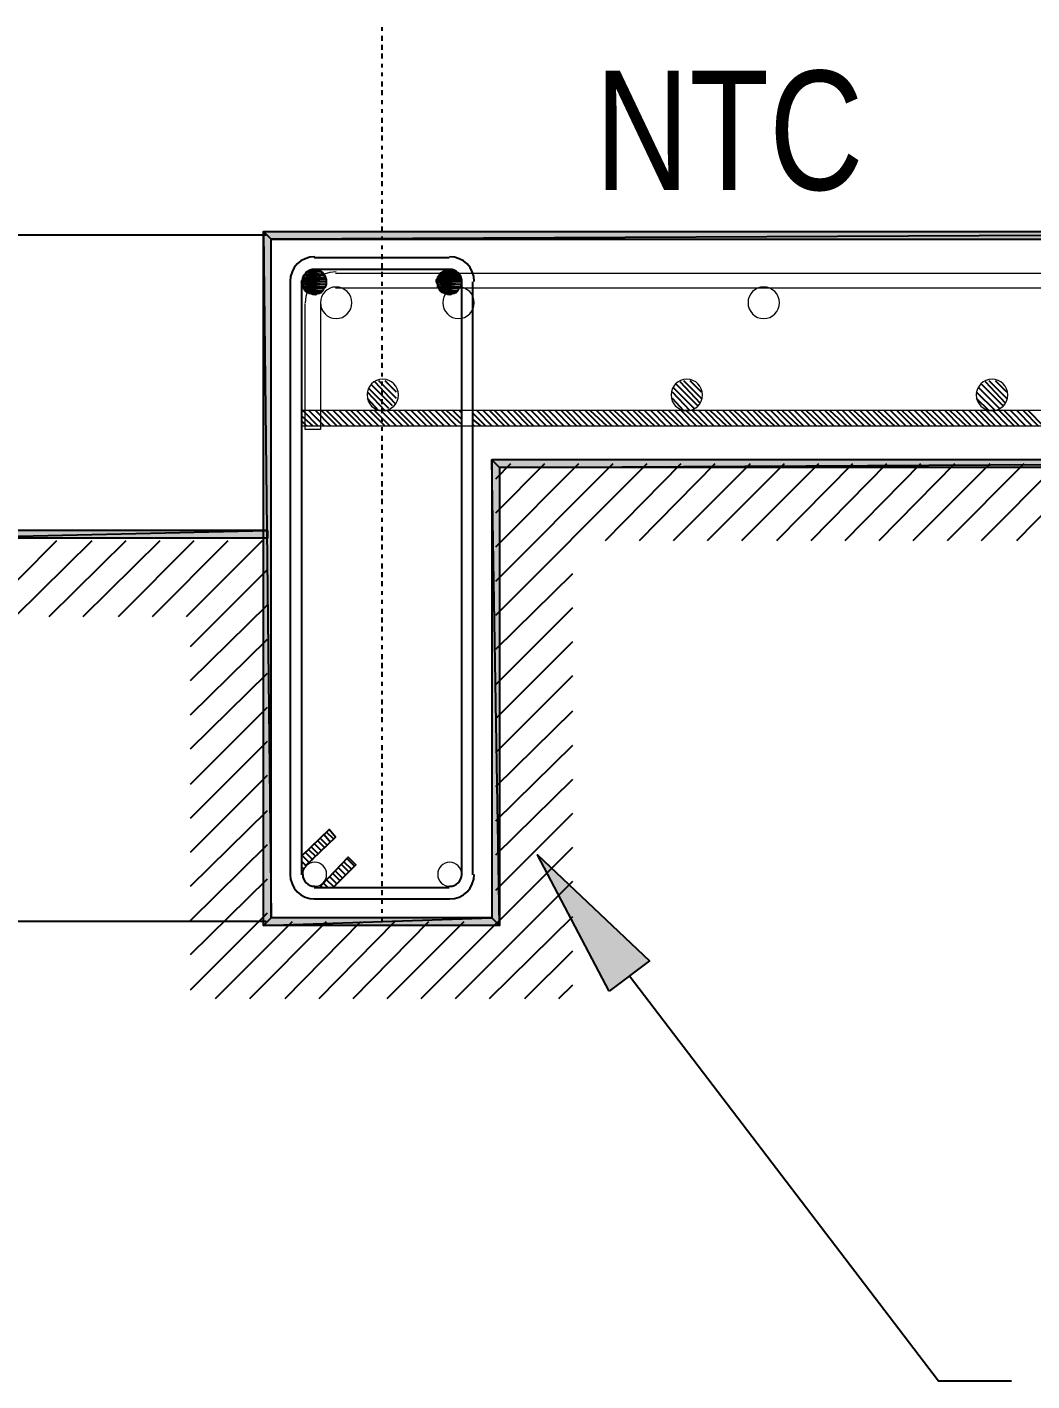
# Model space of a CAD drawing. Header units: metres. Extents: x 2.9 to 42.8, y 1.7 to 28.7.
# Drawn here: x 17.188 to 18.593, y 25.282 to 27.174 of the extents above; entities that cross this region are included whole.
import ezdxf

# ---------------------------------------------------------------- set-up
doc = ezdxf.new("R2010")
doc.units = ezdxf.units.M
for name, color, linetype in [('AZUL', 5, 'Continuous'), ('GRIS', 8, 'Continuous'), ('MAGENTA', 6, 'Continuous'), ('NEGRO', 7, 'Continuous'), ('RELLENO_NEGRO', 7, 'Continuous'), ('ROJO', 1, 'Continuous'), ('TEXTO', 7, 'Continuous')]:
    doc.layers.add(name, color=color, linetype=linetype)
for name, color, linetype, true_color in [('RELLENO_RGB_221_221_110', 7, 'Continuous', 0xdddd6e), ('RELLENO_RGB_255_191_000', 40, 'Continuous', 0xffbf00), ('RGB_221_221_110', 7, 'Continuous', 0xdddd6e), ('RGB_255_191_000', 40, 'Continuous', 0xffbf00)]:
    doc.layers.add(name, color=color, linetype=linetype, true_color=true_color)

msp = doc.modelspace()

# ---------------------------------------------------------------- hatches: boundary and pattern name
at = {"layer": 'RELLENO_NEGRO'}
h = msp.add_hatch(color=256, dxfattribs=at)
h.dxf.hatch_style = 1
h.paths.add_polyline_path([(18.0023, 25.8269), (17.9017, 26.0174), (18.0587, 25.8692), (18.0023, 25.8269)])
at = {"layer": 'RELLENO_RGB_221_221_110'}
h = msp.add_hatch(color=256, dxfattribs=at)
h.dxf.hatch_style = 1
h.paths.add_polyline_path([(19.8067, 26.8781), (19.8067, 26.8887), (17.5295, 26.8781), (19.8067, 26.8781)])
h.paths.add_polyline_path([(19.8067, 26.8887), (17.5295, 26.8781), (17.5189, 26.8887), (19.8067, 26.8887)])
h.paths.add_polyline_path([(17.5295, 26.8781), (17.5189, 26.8887), (17.5295, 25.9292), (17.5295, 26.8781)])
h.paths.add_polyline_path([(17.5189, 26.8887), (17.5295, 25.9292), (17.5189, 25.9186), (17.5189, 26.8887)])
h.paths.add_polyline_path([(17.5295, 25.9292), (17.5189, 25.9186), (17.8382, 25.9292), (17.5295, 25.9292)])
h.paths.add_polyline_path([(17.5189, 25.9186), (17.8382, 25.9292), (17.8488, 25.9186), (17.5189, 25.9186)])
h.paths.add_polyline_path([(17.8382, 25.9292), (17.8488, 25.9186), (17.8382, 26.5695), (17.8382, 25.9292)])
h.paths.add_polyline_path([(17.8488, 25.9186), (17.8382, 26.5695), (17.8488, 26.5589), (17.8488, 25.9186)])
h.paths.add_polyline_path([(17.8382, 26.5695), (17.8488, 26.5589), (19.8208, 26.5695), (17.8382, 26.5695)])
h.paths.add_polyline_path([(17.8488, 26.5589), (19.8208, 26.5695), (19.8208, 26.5589), (17.8488, 26.5589)])
h = msp.add_hatch(color=256, dxfattribs=at)
h.dxf.hatch_style = 1
h.paths.add_polyline_path([(17.0533, 26.4707), (17.0533, 26.4601), (17.5242, 26.4707), (17.0533, 26.4707)])
h.paths.add_polyline_path([(17.0533, 26.4601), (17.5242, 26.4707), (17.5242, 26.4601), (17.0533, 26.4601)])
at = {"layer": 'RELLENO_RGB_255_191_000'}
h = msp.add_hatch(color=256, dxfattribs=at)
h.dxf.hatch_style = 1
h.paths.add_polyline_path([(17.6071, 26.8217), (17.5736, 26.8217), (17.6071, 26.8182), (17.6071, 26.8217)])
h.paths.add_polyline_path([(17.5736, 26.8217), (17.6071, 26.8182), (17.5719, 26.8182), (17.5736, 26.8217)])
h = msp.add_hatch(color=256, dxfattribs=at)
h.dxf.hatch_style = 1
h.paths.add_polyline_path([(17.6036, 26.827), (17.5754, 26.827), (17.6054, 26.8235), (17.6036, 26.827)])
h.paths.add_polyline_path([(17.5754, 26.827), (17.6054, 26.8235), (17.5736, 26.8235), (17.5754, 26.827)])
h = msp.add_hatch(color=256, dxfattribs=at)
h.dxf.hatch_style = 1
h.paths.add_polyline_path([(17.6054, 26.8235), (17.5736, 26.8235), (17.6071, 26.8217), (17.6054, 26.8235)])
h.paths.add_polyline_path([(17.5736, 26.8235), (17.6071, 26.8217), (17.5736, 26.8217), (17.5736, 26.8235)])
h = msp.add_hatch(color=256, dxfattribs=at)
h.dxf.hatch_style = 1
h.paths.add_polyline_path([(17.6018, 26.8287), (17.5772, 26.8287), (17.6036, 26.827), (17.6018, 26.8287)])
h.paths.add_polyline_path([(17.5772, 26.8287), (17.6036, 26.827), (17.5754, 26.827), (17.5772, 26.8287)])
h = msp.add_hatch(color=256, dxfattribs=at)
h.dxf.hatch_style = 1
h.paths.add_polyline_path([(17.6001, 26.8323), (17.5789, 26.8323), (17.6018, 26.8287), (17.6001, 26.8323)])
h.paths.add_polyline_path([(17.5789, 26.8323), (17.6018, 26.8287), (17.5772, 26.8287), (17.5789, 26.8323)])
h = msp.add_hatch(color=256, dxfattribs=at)
h.dxf.hatch_style = 1
h.paths.add_polyline_path([(17.5966, 26.834), (17.5824, 26.834), (17.6001, 26.8323), (17.5966, 26.834)])
h.paths.add_polyline_path([(17.5824, 26.834), (17.6001, 26.8323), (17.5789, 26.8323), (17.5824, 26.834)])
h = msp.add_hatch(color=256, dxfattribs=at)
h.dxf.hatch_style = 1
h.paths.add_polyline_path([(17.5948, 26.834), (17.5842, 26.834), (17.5966, 26.834), (17.5948, 26.834)])
h.paths.add_polyline_path([(17.5842, 26.834), (17.5966, 26.834), (17.5824, 26.834), (17.5842, 26.834)])
h = msp.add_hatch(color=256, dxfattribs=at)
h.dxf.hatch_style = 1
h.paths.add_polyline_path([(17.5913, 26.8358), (17.5877, 26.8358), (17.5948, 26.834), (17.5913, 26.8358)])
h.paths.add_polyline_path([(17.5877, 26.8358), (17.5948, 26.834), (17.5842, 26.834), (17.5877, 26.8358)])
h = msp.add_hatch(color=256, dxfattribs=at)
h.dxf.hatch_style = 1
h.paths.add_polyline_path([(17.7941, 26.8235), (17.7624, 26.8235), (17.7959, 26.8217), (17.7941, 26.8235)])
h.paths.add_polyline_path([(17.7624, 26.8235), (17.7959, 26.8217), (17.7624, 26.8217), (17.7624, 26.8235)])
h.paths.add_polyline_path([(17.7959, 26.8217), (17.7624, 26.8217), (17.7606, 26.8217), (17.7959, 26.8217)])
h = msp.add_hatch(color=256, dxfattribs=at)
h.dxf.hatch_style = 1
h.paths.add_polyline_path([(17.7959, 26.8217), (17.7606, 26.8217), (17.7959, 26.8182), (17.7959, 26.8217)])
h.paths.add_polyline_path([(17.7606, 26.8217), (17.7959, 26.8182), (17.7606, 26.8182), (17.7606, 26.8217)])
h = msp.add_hatch(color=256, dxfattribs=at)
h.dxf.hatch_style = 1
h.paths.add_polyline_path([(17.7923, 26.827), (17.7641, 26.827), (17.7941, 26.8252), (17.7923, 26.827)])
h.paths.add_polyline_path([(17.7641, 26.827), (17.7941, 26.8252), (17.7624, 26.8252), (17.7641, 26.827)])
h = msp.add_hatch(color=256, dxfattribs=at)
h.dxf.hatch_style = 1
h.paths.add_polyline_path([(17.7941, 26.8252), (17.7624, 26.8252), (17.7941, 26.8235), (17.7941, 26.8252)])
h.paths.add_polyline_path([(17.7624, 26.8252), (17.7941, 26.8235), (17.7624, 26.8235), (17.7624, 26.8252)])
h = msp.add_hatch(color=256, dxfattribs=at)
h.dxf.hatch_style = 1
h.paths.add_polyline_path([(17.7906, 26.8287), (17.7659, 26.8287), (17.7923, 26.827), (17.7906, 26.8287)])
h.paths.add_polyline_path([(17.7659, 26.8287), (17.7923, 26.827), (17.7641, 26.827), (17.7659, 26.8287)])
h = msp.add_hatch(color=256, dxfattribs=at)
h.dxf.hatch_style = 1
h.paths.add_polyline_path([(17.7888, 26.8305), (17.7677, 26.8305), (17.7906, 26.8305), (17.7888, 26.8305)])
h.paths.add_polyline_path([(17.7677, 26.8305), (17.7906, 26.8305), (17.7659, 26.8305), (17.7677, 26.8305)])
h = msp.add_hatch(color=256, dxfattribs=at)
h.dxf.hatch_style = 1
h.paths.add_polyline_path([(17.7906, 26.8305), (17.7659, 26.8305), (17.7906, 26.8287), (17.7906, 26.8305)])
h.paths.add_polyline_path([(17.7659, 26.8305), (17.7906, 26.8287), (17.7659, 26.8287), (17.7659, 26.8305)])
h = msp.add_hatch(color=256, dxfattribs=at)
h.dxf.hatch_style = 1
h.paths.add_polyline_path([(17.7871, 26.8323), (17.7694, 26.8323), (17.7888, 26.8305), (17.7871, 26.8323)])
h.paths.add_polyline_path([(17.7694, 26.8323), (17.7888, 26.8305), (17.7677, 26.8305), (17.7694, 26.8323)])
h = msp.add_hatch(color=256, dxfattribs=at)
h.dxf.hatch_style = 1
h.paths.add_polyline_path([(17.7853, 26.834), (17.7712, 26.834), (17.7871, 26.8323), (17.7853, 26.834)])
h.paths.add_polyline_path([(17.7712, 26.834), (17.7871, 26.8323), (17.7694, 26.8323), (17.7712, 26.834)])
h = msp.add_hatch(color=256, dxfattribs=at)
h.dxf.hatch_style = 1
h.paths.add_polyline_path([(17.7835, 26.834), (17.7729, 26.834), (17.7853, 26.834), (17.7835, 26.834)])
h.paths.add_polyline_path([(17.7729, 26.834), (17.7853, 26.834), (17.7712, 26.834), (17.7729, 26.834)])
h = msp.add_hatch(color=256, dxfattribs=at)
h.dxf.hatch_style = 1
h.paths.add_polyline_path([(17.7818, 26.834), (17.7747, 26.834), (17.7835, 26.834), (17.7818, 26.834)])
h.paths.add_polyline_path([(17.7747, 26.834), (17.7835, 26.834), (17.7729, 26.834), (17.7747, 26.834)])
h = msp.add_hatch(color=256, dxfattribs=at)
h.dxf.hatch_style = 1
h.paths.add_polyline_path([(17.7782, 26.8358), (17.7818, 26.834), (17.7747, 26.834), (17.7782, 26.8358)])
h = msp.add_hatch(color=256, dxfattribs=at)
h.dxf.hatch_style = 1
h.paths.add_polyline_path([(17.6071, 26.8182), (17.5719, 26.8182), (17.6071, 26.8146), (17.6071, 26.8182)])
h.paths.add_polyline_path([(17.5719, 26.8182), (17.6071, 26.8146), (17.5736, 26.8146), (17.5719, 26.8182)])
h = msp.add_hatch(color=256, dxfattribs=at)
h.dxf.hatch_style = 1
h.paths.add_polyline_path([(17.6071, 26.8146), (17.5736, 26.8146), (17.6054, 26.8111), (17.6071, 26.8146)])
h.paths.add_polyline_path([(17.5736, 26.8146), (17.6054, 26.8111), (17.5736, 26.8111), (17.5736, 26.8146)])
h = msp.add_hatch(color=256, dxfattribs=at)
h.dxf.hatch_style = 1
h.paths.add_polyline_path([(17.6054, 26.8111), (17.5736, 26.8111), (17.6036, 26.8093), (17.6054, 26.8111)])
h.paths.add_polyline_path([(17.5736, 26.8111), (17.6036, 26.8093), (17.5754, 26.8093), (17.5736, 26.8111)])
h = msp.add_hatch(color=256, dxfattribs=at)
h.dxf.hatch_style = 1
h.paths.add_polyline_path([(17.6036, 26.8093), (17.5754, 26.8093), (17.6018, 26.8058), (17.6036, 26.8093)])
h.paths.add_polyline_path([(17.5754, 26.8093), (17.6018, 26.8058), (17.5772, 26.8058), (17.5754, 26.8093)])
h = msp.add_hatch(color=256, dxfattribs=at)
h.dxf.hatch_style = 1
h.paths.add_polyline_path([(17.6018, 26.8058), (17.5772, 26.8058), (17.6001, 26.8041), (17.6018, 26.8058)])
h.paths.add_polyline_path([(17.5772, 26.8058), (17.6001, 26.8041), (17.5789, 26.8041), (17.5772, 26.8058)])
h = msp.add_hatch(color=256, dxfattribs=at)
h.dxf.hatch_style = 1
h.paths.add_polyline_path([(17.6001, 26.8041), (17.5789, 26.8041), (17.5966, 26.8023), (17.6001, 26.8041)])
h.paths.add_polyline_path([(17.5789, 26.8041), (17.5966, 26.8023), (17.5824, 26.8023), (17.5789, 26.8041)])
h = msp.add_hatch(color=256, dxfattribs=at)
h.dxf.hatch_style = 1
h.paths.add_polyline_path([(17.5966, 26.8023), (17.5824, 26.8023), (17.5948, 26.8023), (17.5966, 26.8023)])
h.paths.add_polyline_path([(17.5824, 26.8023), (17.5948, 26.8023), (17.5842, 26.8023), (17.5824, 26.8023)])
h = msp.add_hatch(color=256, dxfattribs=at)
h.dxf.hatch_style = 1
h.paths.add_polyline_path([(17.5948, 26.8023), (17.5842, 26.8023), (17.5913, 26.8005), (17.5948, 26.8023)])
h.paths.add_polyline_path([(17.5842, 26.8023), (17.5913, 26.8005), (17.5877, 26.8005), (17.5842, 26.8023)])
h = msp.add_hatch(color=256, dxfattribs=at)
h.dxf.hatch_style = 1
h.paths.add_polyline_path([(17.7959, 26.8182), (17.7606, 26.8182), (17.7959, 26.8146), (17.7959, 26.8182)])
h.paths.add_polyline_path([(17.7606, 26.8182), (17.7959, 26.8146), (17.7624, 26.8146), (17.7606, 26.8182)])
h = msp.add_hatch(color=256, dxfattribs=at)
h.dxf.hatch_style = 1
h.paths.add_polyline_path([(17.7959, 26.8146), (17.7624, 26.8146), (17.7941, 26.8111), (17.7959, 26.8146)])
h.paths.add_polyline_path([(17.7624, 26.8146), (17.7941, 26.8111), (17.7624, 26.8111), (17.7624, 26.8146)])
h = msp.add_hatch(color=256, dxfattribs=at)
h.dxf.hatch_style = 1
h.paths.add_polyline_path([(17.7941, 26.8111), (17.7624, 26.8111), (17.7923, 26.8093), (17.7941, 26.8111)])
h.paths.add_polyline_path([(17.7624, 26.8111), (17.7923, 26.8093), (17.7641, 26.8093), (17.7624, 26.8111)])
h = msp.add_hatch(color=256, dxfattribs=at)
h.dxf.hatch_style = 1
h.paths.add_polyline_path([(17.7923, 26.8093), (17.7641, 26.8093), (17.7906, 26.8058), (17.7923, 26.8093)])
h.paths.add_polyline_path([(17.7641, 26.8093), (17.7906, 26.8058), (17.7659, 26.8058), (17.7641, 26.8093)])
h = msp.add_hatch(color=256, dxfattribs=at)
h.dxf.hatch_style = 1
h.paths.add_polyline_path([(17.7906, 26.8058), (17.7659, 26.8058), (17.7888, 26.8041), (17.7906, 26.8058)])
h.paths.add_polyline_path([(17.7659, 26.8058), (17.7888, 26.8041), (17.7677, 26.8041), (17.7659, 26.8058)])
h = msp.add_hatch(color=256, dxfattribs=at)
h.dxf.hatch_style = 1
h.paths.add_polyline_path([(17.7888, 26.8041), (17.7677, 26.8041), (17.7853, 26.8023), (17.7888, 26.8041)])
h.paths.add_polyline_path([(17.7677, 26.8041), (17.7853, 26.8023), (17.7712, 26.8023), (17.7677, 26.8041)])
h = msp.add_hatch(color=256, dxfattribs=at)
h.dxf.hatch_style = 1
h.paths.add_polyline_path([(17.7853, 26.8023), (17.7712, 26.8023), (17.7835, 26.8023), (17.7853, 26.8023)])
h.paths.add_polyline_path([(17.7712, 26.8023), (17.7835, 26.8023), (17.7729, 26.8023), (17.7712, 26.8023)])
h = msp.add_hatch(color=256, dxfattribs=at)
h.dxf.hatch_style = 1
h.paths.add_polyline_path([(17.7835, 26.8023), (17.7729, 26.8023), (17.78, 26.8005), (17.7835, 26.8023)])
h.paths.add_polyline_path([(17.7729, 26.8023), (17.78, 26.8005), (17.7765, 26.8005), (17.7729, 26.8023)])

# ---------------------------------------------------------------- linework, layer by layer
at = {"layer": 'AZUL', "lineweight": -3}
for points in [[(17.5225, 26.8834), (16.7746, 26.8834)], [(17.5225, 25.9239), (16.7746, 25.9239)]]:
    msp.add_lwpolyline(points, dxfattribs=at)
at = {"layer": 'GRIS', "lineweight": -3}
for points in [[(17.6848, 27.1692), (17.6848, 27.1745)], [(17.6848, 27.1551), (17.6848, 27.1621)], [(17.6848, 27.1427), (17.6848, 27.1498)], [(17.6848, 27.1304), (17.6848, 27.1374)], [(17.6848, 27.118), (17.6848, 27.1233)], [(17.6848, 27.1057), (17.6848, 27.111)], [(17.6848, 27.0916), (17.6848, 27.0986)], [(17.6848, 27.0792), (17.6848, 27.0863)], [(17.6848, 27.0669), (17.6848, 27.0722)], [(17.6848, 27.0545), (17.6848, 27.0598)], [(17.6848, 27.0404), (17.6848, 27.0475)], [(17.6848, 27.0281), (17.6848, 27.0351)], [(17.6848, 27.0157), (17.6848, 27.0228)], [(17.6848, 27.0034), (17.6848, 27.0087)], [(17.6848, 26.991), (17.6848, 26.9963)], [(17.6848, 26.9769), (17.6848, 26.984)], [(17.6848, 26.9646), (17.6848, 26.9716)], [(17.6848, 26.9522), (17.6848, 26.9593)], [(17.6848, 26.9399), (17.6848, 26.9452)], [(17.6848, 26.9275), (17.6848, 26.9328)], [(17.6848, 26.9134), (17.6848, 26.9205)], [(17.6848, 26.9011), (17.6848, 26.9081)], [(17.6848, 26.8887), (17.6848, 26.8958)], [(17.6848, 26.8764), (17.6848, 26.8817)], [(17.6848, 26.864), (17.6848, 26.8693)], [(17.6848, 26.8499), (17.6848, 26.857)], [(17.6848, 26.8376), (17.6848, 26.8446)], [(17.6848, 26.8252), (17.6848, 26.8323)], [(17.6848, 26.8129), (17.6848, 26.8182)], [(17.6848, 26.8005), (17.6848, 26.8058)], [(17.6848, 26.7864), (17.6848, 26.7935)], [(17.6848, 26.7741), (17.6848, 26.7811)], [(17.6848, 26.7617), (17.6848, 26.7688)], [(17.6848, 26.7494), (17.6848, 26.7547)], [(17.6848, 26.737), (17.6848, 26.7423)], [(17.6848, 26.7229), (17.6848, 26.73)], [(17.6848, 26.7106), (17.6848, 26.7176)], [(17.6848, 26.6982), (17.6848, 26.7053)], [(17.6848, 26.6859), (17.6848, 26.6912)], [(17.6848, 26.6735), (17.6848, 26.6788)], [(17.6848, 26.6594), (17.6848, 26.6665)], [(17.6848, 26.6471), (17.6848, 26.6541)], [(17.6848, 26.6347), (17.6848, 26.6418)], [(17.6848, 26.6224), (17.6848, 26.6277)], [(17.6848, 26.61), (17.6848, 26.6153)], [(17.6848, 26.5959), (17.6848, 26.603)], [(17.6848, 26.5836), (17.6848, 26.5906)], [(17.6848, 26.5712), (17.6848, 26.5783)], [(17.6848, 26.5589), (17.6848, 26.5642)], [(17.6848, 26.5465), (17.6848, 26.5518)], [(17.6848, 26.5324), (17.6848, 26.5395)], [(17.6848, 26.5201), (17.6848, 26.5271)], [(17.6848, 26.5077), (17.6848, 26.5148)], [(17.6848, 26.4954), (17.6848, 26.5007)], [(17.6848, 26.483), (17.6848, 26.4883)], [(17.6848, 26.4689), (17.6848, 26.476)], [(17.6848, 26.4566), (17.6848, 26.4636)], [(17.6848, 26.4442), (17.6848, 26.4513)], [(17.6848, 26.4319), (17.6848, 26.4372)], [(17.6848, 26.4178), (17.6848, 26.4248)], [(17.6848, 26.4054), (17.6848, 26.4125)], [(17.6848, 26.3931), (17.6848, 26.4001)], [(17.6848, 26.3807), (17.6848, 26.386)], [(17.6848, 26.3684), (17.6848, 26.3737)], [(17.6848, 26.3543), (17.6848, 26.3613)], [(17.6848, 26.3419), (17.6848, 26.349)], [(17.6848, 26.3296), (17.6848, 26.3366)], [(17.6848, 26.3172), (17.6848, 26.3225)], [(17.6848, 26.3049), (17.6848, 26.3102)], [(17.6848, 26.2908), (17.6848, 26.2978)], [(17.6848, 26.2784), (17.6848, 26.2855)], [(17.6848, 26.2661), (17.6848, 26.2731)], [(17.6848, 26.2537), (17.6848, 26.259)], [(17.6848, 26.2414), (17.6848, 26.2467)], [(17.6848, 26.2273), (17.6848, 26.2343)], [(17.6848, 26.2149), (17.6848, 26.222)], [(17.6848, 26.2026), (17.6848, 26.2096)], [(17.6848, 26.1902), (17.6848, 26.1955)], [(17.6848, 26.1779), (17.6848, 26.1832)], [(17.6848, 26.1638), (17.6848, 26.1708)], [(17.6848, 26.1514), (17.6848, 26.1585)], [(17.6848, 26.1391), (17.6848, 26.1461)], [(17.6848, 26.1267), (17.6848, 26.132)], [(17.6848, 26.1144), (17.6848, 26.1197)], [(17.6848, 26.1003), (17.6848, 26.1073)], [(17.6848, 26.0879), (17.6848, 26.095)], [(17.6848, 26.0756), (17.6848, 26.0826)], [(17.6848, 26.0632), (17.6848, 26.0685)], [(17.6848, 26.0509), (17.6848, 26.0562)], [(17.6848, 26.0368), (17.6848, 26.0438)], [(17.6848, 26.0244), (17.6848, 26.0315)], [(17.6848, 26.0121), (17.6848, 26.0191)], [(17.6848, 25.9997), (17.6848, 26.005)], [(17.6848, 25.9874), (17.6848, 25.9927)], [(17.6848, 25.9733), (17.6848, 25.9803)], [(17.6848, 25.9609), (17.6848, 25.968)], [(17.6848, 25.9486), (17.6848, 25.9556)], [(17.6848, 25.9362), (17.6848, 25.9415)], [(17.6848, 25.9239), (17.6848, 25.9292)]]:
    msp.add_lwpolyline(points, dxfattribs=at)
at = {"layer": 'MAGENTA', "lineweight": 15}
for points in [[(17.7077, 26.6603), (17.7072, 26.6647), (17.7059, 26.6689), (17.7039, 26.6726), (17.7012, 26.6759), (17.698, 26.6786), (17.6942, 26.6806), (17.6901, 26.6819), (17.6856, 26.6823), (17.6812, 26.6819), (17.677, 26.6806), (17.6733, 26.6786), (17.67, 26.6759), (17.6673, 26.6726), (17.6653, 26.6689), (17.664, 26.6647), (17.6636, 26.6603), (17.664, 26.6559), (17.6653, 26.6517), (17.6673, 26.648), (17.67, 26.6447), (17.6733, 26.642), (17.677, 26.64), (17.6812, 26.6387), (17.6856, 26.6383), (17.6901, 26.6387), (17.6942, 26.64), (17.698, 26.642), (17.7012, 26.6447), (17.7039, 26.648), (17.7059, 26.6517), (17.7072, 26.6559)], [(18.1328, 26.6603), (18.1323, 26.6647), (18.131, 26.6689), (18.129, 26.6726), (18.1263, 26.6759), (18.1231, 26.6786), (18.1193, 26.6806), (18.1152, 26.6819), (18.1107, 26.6823), (18.1063, 26.6819), (18.1021, 26.6806), (18.0984, 26.6786), (18.0951, 26.6759), (18.0924, 26.6726), (18.0904, 26.6689), (18.0891, 26.6647), (18.0887, 26.6603), (18.0891, 26.6559), (18.0904, 26.6517), (18.0924, 26.648), (18.0951, 26.6447), (18.0984, 26.642), (18.1021, 26.64), (18.1063, 26.6387), (18.1107, 26.6383), (18.1152, 26.6387), (18.1193, 26.64), (18.1231, 26.642), (18.1263, 26.6447), (18.129, 26.648), (18.131, 26.6517), (18.1323, 26.6559)], [(18.5596, 26.6603), (18.5592, 26.6647), (18.5579, 26.6689), (18.5559, 26.6726), (18.5532, 26.6759), (18.5499, 26.6786), (18.5462, 26.6806), (18.542, 26.6819), (18.5376, 26.6823), (18.5331, 26.6819), (18.529, 26.6806), (18.5253, 26.6786), (18.522, 26.6759), (18.5193, 26.6726), (18.5173, 26.6689), (18.516, 26.6647), (18.5155, 26.6603), (18.516, 26.6559), (18.5173, 26.6517), (18.5193, 26.648), (18.522, 26.6447), (18.5253, 26.642), (18.529, 26.64), (18.5331, 26.6387), (18.5376, 26.6383), (18.542, 26.6387), (18.5462, 26.64), (18.5499, 26.642), (18.5532, 26.6447), (18.5559, 26.648), (18.5579, 26.6517), (18.5592, 26.6559)]]:
    msp.add_lwpolyline(points, close=True, dxfattribs=at)
at = {"layer": 'MAGENTA', "lineweight": -3}
for points in [[(17.6653, 26.67), (17.6936, 26.6418)], [(17.6689, 26.6753), (17.6989, 26.6453)], [(17.6742, 26.6788), (17.7024, 26.6488)], [(17.6795, 26.6806), (17.7042, 26.6559)], [(17.6883, 26.6806), (17.7042, 26.6647)], [(18.0922, 26.67), (18.1204, 26.6418)], [(18.0957, 26.6753), (18.1257, 26.6453)], [(18.101, 26.6788), (18.1293, 26.6488)], [(18.1063, 26.6806), (18.131, 26.6559)], [(18.1151, 26.6806), (18.131, 26.6647)], [(18.5191, 26.67), (18.5473, 26.6418)], [(18.5226, 26.6753), (18.5526, 26.6453)], [(18.5279, 26.6788), (18.5561, 26.6488)], [(18.5332, 26.6806), (18.5579, 26.6559)], [(18.542, 26.6806), (18.5579, 26.6647)], [(17.6636, 26.6647), (17.6883, 26.6383)], [(17.6636, 26.6559), (17.6795, 26.6383)], [(18.0904, 26.6647), (18.1151, 26.6383)], [(18.0904, 26.6559), (18.1063, 26.6383)], [(18.5155, 26.6647), (18.542, 26.6383)], [(18.5155, 26.6559), (18.5332, 26.6383)], [(17.5719, 26.6312), (17.5877, 26.6171)], [(17.5736, 26.6383), (17.5948, 26.6171)], [(17.5824, 26.6383), (17.6036, 26.6171)], [(17.5913, 26.6383), (17.6124, 26.6171)], [(17.6001, 26.6383), (17.6212, 26.6171)], [(17.6071, 26.6383), (17.6283, 26.6171)], [(17.616, 26.6383), (17.6371, 26.6171)], [(17.6248, 26.6383), (17.6459, 26.6171)], [(17.6336, 26.6383), (17.6548, 26.6171)], [(17.6407, 26.6383), (17.6618, 26.6171)], [(17.6495, 26.6383), (17.6706, 26.6171)], [(17.6583, 26.6383), (17.6795, 26.6171)], [(17.6671, 26.6383), (17.6883, 26.6171)], [(17.6742, 26.6383), (17.6953, 26.6171)], [(17.683, 26.6383), (17.7042, 26.6171)], [(17.6918, 26.6383), (17.713, 26.6171)], [(17.7006, 26.6383), (17.7218, 26.6171)], [(17.7077, 26.6383), (17.7288, 26.6171)], [(17.7165, 26.6383), (17.7377, 26.6171)], [(17.7253, 26.6383), (17.7465, 26.6171)], [(17.7341, 26.6383), (17.7553, 26.6171)], [(17.7412, 26.6383), (17.7624, 26.6171)], [(17.75, 26.6383), (17.7712, 26.6171)], [(17.7588, 26.6383), (17.78, 26.6171)], [(17.7677, 26.6383), (17.7888, 26.6171)], [(17.7747, 26.6383), (17.7959, 26.6188)], [(17.7835, 26.6383), (17.7959, 26.6259)], [(17.7923, 26.6383), (17.7959, 26.6347)], [(17.8117, 26.6347), (17.8294, 26.6171)], [(17.817, 26.6383), (17.8382, 26.6171)], [(17.8259, 26.6383), (17.847, 26.6171)], [(17.8347, 26.6383), (17.8558, 26.6171)], [(17.8417, 26.6383), (17.8629, 26.6171)], [(17.8506, 26.6383), (17.8717, 26.6171)], [(17.8594, 26.6383), (17.8805, 26.6171)], [(17.8682, 26.6383), (17.8894, 26.6171)], [(17.8753, 26.6383), (17.8964, 26.6171)], [(17.8841, 26.6383), (17.9052, 26.6171)], [(17.8929, 26.6383), (17.9141, 26.6171)], [(17.9017, 26.6383), (17.9229, 26.6171)], [(17.9088, 26.6383), (17.9299, 26.6171)], [(17.9176, 26.6383), (17.9387, 26.6171)], [(17.9264, 26.6383), (17.9476, 26.6171)], [(17.9352, 26.6383), (17.9564, 26.6171)], [(17.9423, 26.6383), (17.9634, 26.6171)], [(17.9511, 26.6383), (17.9723, 26.6171)], [(17.9599, 26.6383), (17.9811, 26.6171)], [(17.9687, 26.6383), (17.9899, 26.6171)], [(17.9758, 26.6383), (17.9987, 26.6171)], [(17.9846, 26.6383), (18.0058, 26.6171)], [(17.9934, 26.6383), (18.0146, 26.6171)], [(18.0023, 26.6383), (18.0234, 26.6171)], [(18.0093, 26.6383), (18.0322, 26.6171)], [(18.0181, 26.6383), (18.0393, 26.6171)], [(18.0269, 26.6383), (18.0481, 26.6171)], [(18.0358, 26.6383), (18.0569, 26.6171)], [(18.0428, 26.6383), (18.0657, 26.6171)], [(18.0516, 26.6383), (18.0728, 26.6171)], [(18.0605, 26.6383), (18.0816, 26.6171)], [(18.0693, 26.6383), (18.0904, 26.6171)], [(18.0763, 26.6383), (18.0993, 26.6171)], [(18.0852, 26.6383), (18.1063, 26.6171)], [(18.094, 26.6383), (18.1151, 26.6171)], [(18.1028, 26.6383), (18.124, 26.6171)], [(18.1098, 26.6383), (18.1328, 26.6171)], [(18.1187, 26.6383), (18.1398, 26.6171)], [(18.1275, 26.6383), (18.1487, 26.6171)], [(18.1363, 26.6383), (18.1575, 26.6171)], [(18.1434, 26.6383), (18.1663, 26.6171)], [(18.1522, 26.6383), (18.1733, 26.6171)], [(18.161, 26.6383), (18.1822, 26.6171)], [(18.1698, 26.6383), (18.191, 26.6171)], [(18.1769, 26.6383), (18.1998, 26.6171)], [(18.1857, 26.6383), (18.2069, 26.6171)], [(18.1945, 26.6383), (18.2157, 26.6171)], [(18.2033, 26.6383), (18.2245, 26.6171)], [(18.2104, 26.6383), (18.2333, 26.6171)], [(18.2192, 26.6383), (18.2404, 26.6171)], [(18.228, 26.6383), (18.2492, 26.6171)], [(18.2368, 26.6383), (18.258, 26.6171)], [(18.2439, 26.6383), (18.2668, 26.6171)], [(18.2527, 26.6383), (18.2739, 26.6171)], [(18.2615, 26.6383), (18.2827, 26.6171)], [(18.2704, 26.6383), (18.2915, 26.6171)], [(18.2774, 26.6383), (18.3003, 26.6171)], [(18.2862, 26.6383), (18.3074, 26.6171)], [(18.2951, 26.6383), (18.3162, 26.6171)], [(18.3039, 26.6383), (18.325, 26.6171)], [(18.3109, 26.6383), (18.3339, 26.6171)], [(18.3198, 26.6383), (18.3409, 26.6171)], [(18.3286, 26.6383), (18.3497, 26.6171)], [(18.3374, 26.6383), (18.3586, 26.6171)], [(18.3444, 26.6383), (18.3674, 26.6171)], [(18.3533, 26.6383), (18.3744, 26.6171)], [(18.3621, 26.6383), (18.3832, 26.6171)], [(18.3709, 26.6383), (18.3921, 26.6171)], [(18.378, 26.6383), (18.4009, 26.6171)], [(18.3868, 26.6383), (18.4079, 26.6171)], [(18.3956, 26.6383), (18.4168, 26.6171)], [(18.4044, 26.6383), (18.4256, 26.6171)], [(18.4115, 26.6383), (18.4344, 26.6171)], [(18.4203, 26.6383), (18.4415, 26.6171)], [(18.4291, 26.6383), (18.4503, 26.6171)], [(18.4379, 26.6383), (18.4591, 26.6171)], [(18.445, 26.6383), (18.4679, 26.6171)], [(18.4538, 26.6383), (18.475, 26.6171)], [(18.4626, 26.6383), (18.4838, 26.6171)], [(18.4714, 26.6383), (18.4926, 26.6171)], [(18.4785, 26.6383), (18.5014, 26.6171)], [(18.4873, 26.6383), (18.5085, 26.6171)], [(18.4961, 26.6383), (18.5173, 26.6171)], [(18.505, 26.6383), (18.5261, 26.6171)], [(18.5138, 26.6383), (18.5349, 26.6171)], [(18.5208, 26.6383), (18.542, 26.6171)], [(18.5297, 26.6383), (18.5508, 26.6171)], [(18.5385, 26.6383), (18.5596, 26.6171)], [(18.5473, 26.6383), (18.5685, 26.6171)], [(18.5543, 26.6383), (18.5755, 26.6171)], [(18.5632, 26.6383), (18.5843, 26.6171)], [(18.572, 26.6383), (18.5932, 26.6171)], [(18.5808, 26.6383), (18.602, 26.6171)], [(18.5879, 26.6383), (18.609, 26.6171)], [(17.5719, 26.6241), (17.5789, 26.6171)], [(17.8117, 26.6259), (17.8223, 26.6171)], [(17.8117, 26.6188), (17.8135, 26.6171)]]:
    msp.add_lwpolyline(points, dxfattribs=at)
at = {"layer": 'MAGENTA', "lineweight": 15}
msp.add_lwpolyline([(17.5719, 26.6171), (19.2846, 26.6171), (19.2846, 26.6383), (17.5719, 26.6383)], dxfattribs=at)
at = {"layer": 'NEGRO', "lineweight": -3}
msp.add_lwpolyline([(18.0023, 25.8269), (17.9017, 26.0174), (18.0587, 25.8692)], close=True, dxfattribs=at)
msp.add_lwpolyline([(18.0305, 25.848), (18.4626, 25.2818), (18.5649, 25.2818)], dxfattribs=at)
at = {"layer": 'RGB_221_221_110', "lineweight": -3}
for points in [[(19.8067, 26.8887), (17.5295, 26.8781), (17.5189, 26.8887)], [(17.5295, 26.8781), (17.5189, 26.8887), (17.5295, 25.9292)], [(17.5189, 26.8887), (17.5295, 25.9292), (17.5189, 25.9186)], [(19.8067, 26.8781), (19.8067, 26.8887), (17.5295, 26.8781)], [(17.8382, 25.9292), (17.8488, 25.9186), (17.8382, 26.5695)], [(17.8488, 25.9186), (17.8382, 26.5695), (17.8488, 26.5589)], [(17.8382, 26.5695), (17.8488, 26.5589), (19.8208, 26.5695)], [(17.8488, 26.5589), (19.8208, 26.5695), (19.8208, 26.5589)], [(17.0533, 26.4707), (17.0533, 26.4601), (17.5242, 26.4707)], [(17.0533, 26.4601), (17.5242, 26.4707), (17.5242, 26.4601)], [(17.5295, 25.9292), (17.5189, 25.9186), (17.8382, 25.9292)], [(17.5189, 25.9186), (17.8382, 25.9292), (17.8488, 25.9186)]]:
    msp.add_lwpolyline(points, close=True, dxfattribs=at)
for points in [[(17.8435, 26.543), (17.8647, 26.5642)], [(17.8435, 26.4954), (17.9123, 26.5642)], [(17.8435, 26.4478), (17.9599, 26.5642)], [(17.8435, 26.4001), (18.0075, 26.5642)], [(17.8435, 26.3525), (18.0552, 26.5642)], [(17.997, 26.4566), (18.1028, 26.5642)], [(18.0446, 26.4566), (18.1504, 26.5642)], [(18.0922, 26.4566), (18.1998, 26.5642)], [(18.1398, 26.4566), (18.2474, 26.5642)], [(18.1875, 26.4566), (18.2951, 26.5642)], [(18.2368, 26.4566), (18.3427, 26.5642)], [(18.2845, 26.4566), (18.3903, 26.5642)], [(18.3321, 26.4566), (18.4379, 26.5642)], [(18.3797, 26.4566), (18.4856, 26.5642)], [(18.4273, 26.4566), (18.5349, 26.5642)], [(18.475, 26.4566), (18.5826, 26.5642)], [(18.5226, 26.4566), (18.6302, 26.5642)], [(18.572, 26.4566), (18.6778, 26.5642)], [(17.1238, 26.3507), (17.2297, 26.4566)], [(17.1715, 26.3507), (17.2791, 26.4566)], [(17.2191, 26.3507), (17.3267, 26.4566)], [(17.2667, 26.3507), (17.3743, 26.4566)], [(17.3161, 26.3507), (17.4219, 26.4566)], [(17.3637, 26.3507), (17.4696, 26.4566)], [(17.4113, 26.3507), (17.5172, 26.4566)], [(17.4166, 26.3084), (17.5242, 26.416)], [(17.8435, 26.3049), (17.9511, 26.4107)], [(17.4166, 26.2608), (17.5242, 26.3666)], [(17.8435, 26.2555), (17.9511, 26.3631)], [(17.4166, 26.2132), (17.5242, 26.319)], [(17.8435, 26.2079), (17.9511, 26.3155)], [(17.4166, 26.1655), (17.5242, 26.2714)], [(17.8435, 26.1602), (17.9511, 26.2678)], [(17.4166, 26.1161), (17.5242, 26.2237)], [(17.8435, 26.1126), (17.9511, 26.2184)], [(17.4166, 26.0685), (17.5242, 26.1761)], [(17.8435, 26.065), (17.9511, 26.1708)], [(17.4166, 26.0209), (17.5242, 26.1285)], [(17.8435, 26.0174), (17.9511, 26.1232)], [(17.4166, 25.9733), (17.5242, 26.0791)], [(17.8435, 25.968), (17.9511, 26.0756)], [(17.4166, 25.9256), (17.5242, 26.0315)], [(17.7394, 25.8163), (17.9511, 26.0279)], [(17.4166, 25.878), (17.5242, 25.9838)], [(17.7871, 25.8163), (17.9511, 25.9803)], [(17.4166, 25.8286), (17.5242, 25.9362)], [(17.8347, 25.8163), (17.9511, 25.9309)], [(17.4519, 25.8163), (17.5595, 25.9239)], [(17.4995, 25.8163), (17.6071, 25.9239)], [(17.5489, 25.8163), (17.6548, 25.9239)], [(17.5966, 25.8163), (17.7024, 25.9239)], [(17.6442, 25.8163), (17.75, 25.9239)], [(17.6918, 25.8163), (17.7994, 25.9239)], [(17.8841, 25.8163), (17.9511, 25.8833)], [(17.9317, 25.8163), (17.9511, 25.8357)]]:
    msp.add_lwpolyline(points, dxfattribs=at)
at = {"layer": 'RGB_255_191_000', "lineweight": -3}
for points in [[(17.5904, 26.8534), (17.5834, 26.8527), (17.577, 26.8507), (17.5712, 26.8476), (17.5661, 26.8434), (17.5619, 26.8383), (17.5587, 26.8324), (17.5567, 26.826), (17.556, 26.819)], [(17.7782, 26.8517), (17.5895, 26.8517)], [(17.8135, 26.819), (17.8128, 26.826), (17.8108, 26.8324), (17.8076, 26.8383), (17.8034, 26.8434), (17.7983, 26.8476), (17.7925, 26.8507), (17.7861, 26.8527), (17.7791, 26.8534)], [(17.5904, 26.8358), (17.587, 26.8355), (17.5839, 26.8345), (17.581, 26.8329), (17.5785, 26.8309), (17.5765, 26.8284), (17.5749, 26.8256), (17.574, 26.8224), (17.5736, 26.819)], [(17.7782, 26.8358), (17.5895, 26.8358)], [(17.7624, 26.8217), (17.7959, 26.8217), (17.7624, 26.8217)], [(17.7923, 26.827), (17.7641, 26.827), (17.7923, 26.827)], [(17.7641, 26.827), (17.7923, 26.827), (17.7641, 26.827)], [(17.7871, 26.8323), (17.7694, 26.8323), (17.7871, 26.8323)], [(17.7694, 26.8323), (17.7871, 26.8323), (17.7694, 26.8323)], [(17.7818, 26.834), (17.7747, 26.834), (17.7818, 26.834)], [(17.7747, 26.834), (17.7818, 26.834), (17.7747, 26.834)], [(17.7959, 26.819), (17.7955, 26.8224), (17.7946, 26.8256), (17.793, 26.8284), (17.791, 26.8309), (17.7885, 26.8329), (17.7856, 26.8345), (17.7825, 26.8355), (17.7791, 26.8358)], [(17.556, 26.8182), (17.556, 25.9891)], [(17.5719, 26.8182), (17.5719, 25.9891)], [(17.7959, 25.9891), (17.7959, 26.8182)], [(17.8117, 25.9891), (17.8117, 26.8182)], [(17.556, 26.6947), (17.556, 26.67)], [(17.5772, 26.0015), (17.6195, 26.0421), (17.6107, 26.0526), (17.5719, 26.0156)], [(17.6001, 25.975), (17.6371, 26.0138), (17.6477, 26.0033), (17.616, 25.9715)], [(17.556, 25.99), (17.5567, 25.9831), (17.5587, 25.9766), (17.5619, 25.9708), (17.5661, 25.9657), (17.5712, 25.9615), (17.577, 25.9583), (17.5834, 25.9563), (17.5904, 25.9556)], [(17.5736, 25.99), (17.574, 25.9866), (17.5749, 25.9835), (17.5765, 25.9807), (17.5785, 25.9782), (17.581, 25.9761), (17.5839, 25.9746), (17.587, 25.9736), (17.5904, 25.9733)], [(17.7791, 25.9733), (17.7825, 25.9736), (17.7856, 25.9746), (17.7885, 25.9761), (17.791, 25.9782), (17.793, 25.9807), (17.7946, 25.9835), (17.7955, 25.9866), (17.7959, 25.99)], [(17.7791, 25.9556), (17.7861, 25.9563), (17.7925, 25.9583), (17.7983, 25.9615), (17.8034, 25.9657), (17.8076, 25.9708), (17.8108, 25.9766), (17.8128, 25.9831), (17.8135, 25.99)], [(17.5895, 25.9715), (17.7782, 25.9715)], [(17.5895, 25.9556), (17.7782, 25.9556)]]:
    msp.add_lwpolyline(points, dxfattribs=at)
for points in [[(17.5736, 26.8217), (17.6071, 26.8182), (17.5719, 26.8182)], [(17.5754, 26.827), (17.6054, 26.8235), (17.5736, 26.8235)], [(17.6054, 26.8235), (17.5736, 26.8235), (17.6071, 26.8217)], [(17.5736, 26.8235), (17.6071, 26.8217), (17.5736, 26.8217)], [(17.6071, 26.8217), (17.5736, 26.8217), (17.6071, 26.8182)], [(17.5772, 26.8287), (17.6036, 26.827), (17.5754, 26.827)], [(17.6036, 26.827), (17.5754, 26.827), (17.6054, 26.8235)], [(17.5789, 26.8323), (17.6018, 26.8287), (17.5772, 26.8287)], [(17.6018, 26.8287), (17.5772, 26.8287), (17.6036, 26.827)], [(17.5824, 26.834), (17.6001, 26.8323), (17.5789, 26.8323)], [(17.6001, 26.8323), (17.5789, 26.8323), (17.6018, 26.8287)], [(17.5842, 26.834), (17.5966, 26.834), (17.5824, 26.834)], [(17.5966, 26.834), (17.5824, 26.834), (17.6001, 26.8323)], [(17.5877, 26.8358), (17.5948, 26.834), (17.5842, 26.834)], [(17.5948, 26.834), (17.5842, 26.834), (17.5966, 26.834)], [(17.5913, 26.8358), (17.5877, 26.8358), (17.5948, 26.834)], [(17.7959, 26.8217), (17.7624, 26.8217), (17.7606, 26.8217)], [(17.7959, 26.8217), (17.7606, 26.8217), (17.7959, 26.8182)], [(17.7606, 26.8217), (17.7959, 26.8182), (17.7606, 26.8182)], [(17.7641, 26.827), (17.7941, 26.8252), (17.7624, 26.8252)], [(17.7941, 26.8252), (17.7624, 26.8252), (17.7941, 26.8235)], [(17.7624, 26.8252), (17.7941, 26.8235), (17.7624, 26.8235)], [(17.7941, 26.8235), (17.7624, 26.8235), (17.7959, 26.8217)], [(17.7624, 26.8235), (17.7959, 26.8217), (17.7624, 26.8217)], [(17.7659, 26.8287), (17.7923, 26.827), (17.7641, 26.827)], [(17.7923, 26.827), (17.7641, 26.827), (17.7941, 26.8252)], [(17.7677, 26.8305), (17.7906, 26.8305), (17.7659, 26.8305)], [(17.7906, 26.8305), (17.7659, 26.8305), (17.7906, 26.8287)], [(17.7659, 26.8305), (17.7906, 26.8287), (17.7659, 26.8287)], [(17.7906, 26.8287), (17.7659, 26.8287), (17.7923, 26.827)], [(17.7694, 26.8323), (17.7888, 26.8305), (17.7677, 26.8305)], [(17.7888, 26.8305), (17.7677, 26.8305), (17.7906, 26.8305)], [(17.7712, 26.834), (17.7871, 26.8323), (17.7694, 26.8323)], [(17.7871, 26.8323), (17.7694, 26.8323), (17.7888, 26.8305)], [(17.7729, 26.834), (17.7853, 26.834), (17.7712, 26.834)], [(17.7853, 26.834), (17.7712, 26.834), (17.7871, 26.8323)], [(17.7747, 26.834), (17.7835, 26.834), (17.7729, 26.834)], [(17.7835, 26.834), (17.7729, 26.834), (17.7853, 26.834)], [(17.7782, 26.8358), (17.7818, 26.834), (17.7747, 26.834)], [(17.7818, 26.834), (17.7747, 26.834), (17.7835, 26.834)], [(17.6071, 26.8182), (17.5719, 26.8182), (17.6071, 26.8146)], [(17.5719, 26.8182), (17.6071, 26.8146), (17.5736, 26.8146)], [(17.6071, 26.8146), (17.5736, 26.8146), (17.6054, 26.8111)], [(17.5736, 26.8146), (17.6054, 26.8111), (17.5736, 26.8111)], [(17.6054, 26.8111), (17.5736, 26.8111), (17.6036, 26.8093)], [(17.5736, 26.8111), (17.6036, 26.8093), (17.5754, 26.8093)], [(17.6036, 26.8093), (17.5754, 26.8093), (17.6018, 26.8058)], [(17.5754, 26.8093), (17.6018, 26.8058), (17.5772, 26.8058)], [(17.6018, 26.8058), (17.5772, 26.8058), (17.6001, 26.8041)], [(17.5772, 26.8058), (17.6001, 26.8041), (17.5789, 26.8041)], [(17.6001, 26.8041), (17.5789, 26.8041), (17.5966, 26.8023)], [(17.5789, 26.8041), (17.5966, 26.8023), (17.5824, 26.8023)], [(17.5966, 26.8023), (17.5824, 26.8023), (17.5948, 26.8023)], [(17.5824, 26.8023), (17.5948, 26.8023), (17.5842, 26.8023)], [(17.5948, 26.8023), (17.5842, 26.8023), (17.5913, 26.8005)], [(17.5842, 26.8023), (17.5913, 26.8005), (17.5877, 26.8005)], [(17.7959, 26.8182), (17.7606, 26.8182), (17.7959, 26.8146)], [(17.7606, 26.8182), (17.7959, 26.8146), (17.7624, 26.8146)], [(17.7959, 26.8146), (17.7624, 26.8146), (17.7941, 26.8111)], [(17.7624, 26.8146), (17.7941, 26.8111), (17.7624, 26.8111)], [(17.7941, 26.8111), (17.7624, 26.8111), (17.7923, 26.8093)], [(17.7624, 26.8111), (17.7923, 26.8093), (17.7641, 26.8093)], [(17.7923, 26.8093), (17.7641, 26.8093), (17.7906, 26.8058)], [(17.7641, 26.8093), (17.7906, 26.8058), (17.7659, 26.8058)], [(17.7906, 26.8058), (17.7659, 26.8058), (17.7888, 26.8041)], [(17.7659, 26.8058), (17.7888, 26.8041), (17.7677, 26.8041)], [(17.7888, 26.8041), (17.7677, 26.8041), (17.7853, 26.8023)], [(17.7677, 26.8041), (17.7853, 26.8023), (17.7712, 26.8023)], [(17.7853, 26.8023), (17.7712, 26.8023), (17.7835, 26.8023)], [(17.7712, 26.8023), (17.7835, 26.8023), (17.7729, 26.8023)], [(17.7835, 26.8023), (17.7729, 26.8023), (17.78, 26.8005)], [(17.7729, 26.8023), (17.78, 26.8005), (17.7765, 26.8005)]]:
    msp.add_lwpolyline(points, close=True, dxfattribs=at)
at = {"layer": 'RGB_255_191_000', "lineweight": 20}
for points in [[(17.6071, 26.819), (17.6068, 26.8224), (17.6058, 26.8256), (17.6043, 26.8284), (17.6022, 26.8309), (17.5998, 26.8329), (17.5969, 26.8345), (17.5938, 26.8355), (17.5904, 26.8358), (17.587, 26.8355), (17.5839, 26.8345), (17.581, 26.8329), (17.5785, 26.8309), (17.5765, 26.8284), (17.5749, 26.8256), (17.574, 26.8224), (17.5736, 26.819), (17.574, 26.8157), (17.5749, 26.8125), (17.5765, 26.8097), (17.5785, 26.8072), (17.581, 26.8052), (17.5839, 26.8036), (17.587, 26.8026), (17.5904, 26.8023), (17.5938, 26.8026), (17.5969, 26.8036), (17.5998, 26.8052), (17.6022, 26.8072), (17.6043, 26.8097), (17.6058, 26.8125), (17.6068, 26.8157)], [(17.7959, 26.819), (17.7955, 26.8224), (17.7946, 26.8256), (17.793, 26.8284), (17.791, 26.8309), (17.7885, 26.8329), (17.7856, 26.8345), (17.7825, 26.8355), (17.7791, 26.8358), (17.7757, 26.8355), (17.7726, 26.8345), (17.7697, 26.8329), (17.7673, 26.8309), (17.7652, 26.8284), (17.7637, 26.8256), (17.7627, 26.8224), (17.7624, 26.819), (17.7627, 26.8157), (17.7637, 26.8125), (17.7652, 26.8097), (17.7673, 26.8072), (17.7697, 26.8052), (17.7726, 26.8036), (17.7757, 26.8026), (17.7791, 26.8023), (17.7825, 26.8026), (17.7856, 26.8036), (17.7885, 26.8052), (17.791, 26.8072), (17.793, 26.8097), (17.7946, 26.8125), (17.7955, 26.8157)], [(17.6071, 25.99), (17.6068, 25.9934), (17.6058, 25.9965), (17.6043, 25.9994), (17.6022, 26.0019), (17.5998, 26.0039), (17.5969, 26.0055), (17.5938, 26.0064), (17.5904, 26.0068), (17.587, 26.0064), (17.5839, 26.0055), (17.581, 26.0039), (17.5785, 26.0019), (17.5765, 25.9994), (17.5749, 25.9965), (17.574, 25.9934), (17.5736, 25.99), (17.574, 25.9866), (17.5749, 25.9835), (17.5765, 25.9807), (17.5785, 25.9782), (17.581, 25.9761), (17.5839, 25.9746), (17.587, 25.9736), (17.5904, 25.9733), (17.5938, 25.9736), (17.5969, 25.9746), (17.5998, 25.9761), (17.6022, 25.9782), (17.6043, 25.9807), (17.6058, 25.9835), (17.6068, 25.9866)], [(17.7959, 25.99), (17.7955, 25.9934), (17.7946, 25.9965), (17.793, 25.9994), (17.791, 26.0019), (17.7885, 26.0039), (17.7856, 26.0055), (17.7825, 26.0064), (17.7791, 26.0068), (17.7757, 26.0064), (17.7726, 26.0055), (17.7697, 26.0039), (17.7673, 26.0019), (17.7652, 25.9994), (17.7637, 25.9965), (17.7627, 25.9934), (17.7624, 25.99), (17.7627, 25.9866), (17.7637, 25.9835), (17.7652, 25.9807), (17.7673, 25.9782), (17.7697, 25.9761), (17.7726, 25.9746), (17.7757, 25.9736), (17.7791, 25.9733), (17.7825, 25.9736), (17.7856, 25.9746), (17.7885, 25.9761), (17.791, 25.9782), (17.793, 25.9807), (17.7946, 25.9835), (17.7955, 25.9866)]]:
    msp.add_lwpolyline(points, close=True, dxfattribs=at)
at = {"layer": 'ROJO', "lineweight": 20}
for points in [[(17.6071, 26.819), (17.6068, 26.8224), (17.6058, 26.8256), (17.6043, 26.8284), (17.6022, 26.8309), (17.5998, 26.8329), (17.5969, 26.8345), (17.5938, 26.8355), (17.5904, 26.8358), (17.587, 26.8355), (17.5839, 26.8345), (17.581, 26.8329), (17.5785, 26.8309), (17.5765, 26.8284), (17.5749, 26.8256), (17.574, 26.8224), (17.5736, 26.819), (17.574, 26.8157), (17.5749, 26.8125), (17.5765, 26.8097), (17.5785, 26.8072), (17.581, 26.8052), (17.5839, 26.8036), (17.587, 26.8026), (17.5904, 26.8023), (17.5938, 26.8026), (17.5969, 26.8036), (17.5998, 26.8052), (17.6022, 26.8072), (17.6043, 26.8097), (17.6058, 26.8125), (17.6068, 26.8157)], [(17.7959, 26.819), (17.7955, 26.8224), (17.7946, 26.8256), (17.793, 26.8284), (17.791, 26.8309), (17.7885, 26.8329), (17.7856, 26.8345), (17.7825, 26.8355), (17.7791, 26.8358), (17.7757, 26.8355), (17.7726, 26.8345), (17.7697, 26.8329), (17.7673, 26.8309), (17.7652, 26.8284), (17.7637, 26.8256), (17.7627, 26.8224), (17.7624, 26.819), (17.7627, 26.8157), (17.7637, 26.8125), (17.7652, 26.8097), (17.7673, 26.8072), (17.7697, 26.8052), (17.7726, 26.8036), (17.7757, 26.8026), (17.7791, 26.8023), (17.7825, 26.8026), (17.7856, 26.8036), (17.7885, 26.8052), (17.791, 26.8072), (17.793, 26.8097), (17.7946, 26.8125), (17.7955, 26.8157)], [(17.6071, 25.99), (17.6068, 25.9934), (17.6058, 25.9965), (17.6043, 25.9994), (17.6022, 26.0019), (17.5998, 26.0039), (17.5969, 26.0055), (17.5938, 26.0064), (17.5904, 26.0068), (17.587, 26.0064), (17.5839, 26.0055), (17.581, 26.0039), (17.5785, 26.0019), (17.5765, 25.9994), (17.5749, 25.9965), (17.574, 25.9934), (17.5736, 25.99), (17.574, 25.9866), (17.5749, 25.9835), (17.5765, 25.9807), (17.5785, 25.9782), (17.581, 25.9761), (17.5839, 25.9746), (17.587, 25.9736), (17.5904, 25.9733), (17.5938, 25.9736), (17.5969, 25.9746), (17.5998, 25.9761), (17.6022, 25.9782), (17.6043, 25.9807), (17.6058, 25.9835), (17.6068, 25.9866)], [(17.7959, 25.99), (17.7955, 25.9934), (17.7946, 25.9965), (17.793, 25.9994), (17.791, 26.0019), (17.7885, 26.0039), (17.7856, 26.0055), (17.7825, 26.0064), (17.7791, 26.0068), (17.7757, 26.0064), (17.7726, 26.0055), (17.7697, 26.0039), (17.7673, 26.0019), (17.7652, 25.9994), (17.7637, 25.9965), (17.7627, 25.9934), (17.7624, 25.99), (17.7627, 25.9866), (17.7637, 25.9835), (17.7652, 25.9807), (17.7673, 25.9782), (17.7697, 25.9761), (17.7726, 25.9746), (17.7757, 25.9736), (17.7791, 25.9733), (17.7825, 25.9736), (17.7856, 25.9746), (17.7885, 25.9761), (17.791, 25.9782), (17.793, 25.9807), (17.7946, 25.9835), (17.7955, 25.9866)]]:
    msp.add_lwpolyline(points, close=True, dxfattribs=at)
at = {"layer": 'ROJO', "lineweight": 15}
for points in [[(17.6204, 26.8323), (17.6117, 26.8314), (17.6035, 26.8289), (17.5962, 26.8249), (17.5898, 26.8196), (17.5845, 26.8132), (17.5805, 26.8059), (17.578, 26.7978), (17.5772, 26.7891)], [(17.6195, 26.8305), (19.8067, 26.8305)], [(17.6204, 26.8111), (17.6159, 26.8107), (17.6118, 26.8094), (17.608, 26.8073), (17.6048, 26.8047), (17.6021, 26.8014), (17.6001, 26.7976), (17.5988, 26.7935), (17.5983, 26.7891)], [(19.8067, 26.8093), (17.6195, 26.8093)], [(17.5983, 26.7882), (17.5983, 26.6118), (17.5772, 26.6118), (17.5772, 26.7882)]]:
    msp.add_lwpolyline(points, dxfattribs=at)
for points in [[(17.6424, 26.7891), (17.642, 26.7935), (17.6407, 26.7976), (17.6387, 26.8014), (17.636, 26.8047), (17.6327, 26.8073), (17.629, 26.8094), (17.6248, 26.8107), (17.6204, 26.8111), (17.6159, 26.8107), (17.6118, 26.8094), (17.608, 26.8073), (17.6048, 26.8047), (17.6021, 26.8014), (17.6001, 26.7976), (17.5988, 26.7935), (17.5983, 26.7891), (17.5988, 26.7846), (17.6001, 26.7805), (17.6021, 26.7767), (17.6048, 26.7735), (17.608, 26.7708), (17.6118, 26.7687), (17.6159, 26.7675), (17.6204, 26.767), (17.6248, 26.7675), (17.629, 26.7687), (17.6327, 26.7708), (17.636, 26.7735), (17.6387, 26.7767), (17.6407, 26.7805), (17.642, 26.7846)], [(17.8135, 26.7891), (17.8131, 26.7935), (17.8118, 26.7976), (17.8097, 26.8014), (17.8071, 26.8047), (17.8038, 26.8073), (17.8, 26.8094), (17.7959, 26.8107), (17.7915, 26.8111), (17.787, 26.8107), (17.7829, 26.8094), (17.7791, 26.8073), (17.7759, 26.8047), (17.7732, 26.8014), (17.7711, 26.7976), (17.7699, 26.7935), (17.7694, 26.7891), (17.7699, 26.7846), (17.7711, 26.7805), (17.7732, 26.7767), (17.7759, 26.7735), (17.7791, 26.7708), (17.7829, 26.7687), (17.787, 26.7675), (17.7915, 26.767), (17.7959, 26.7675), (17.8, 26.7687), (17.8038, 26.7708), (17.8071, 26.7735), (17.8097, 26.7767), (17.8118, 26.7805), (17.8131, 26.7846)], [(18.2404, 26.7891), (18.2399, 26.7935), (18.2386, 26.7976), (18.2366, 26.8014), (18.2339, 26.8047), (18.2307, 26.8073), (18.2269, 26.8094), (18.2228, 26.8107), (18.2183, 26.8111), (18.2139, 26.8107), (18.2097, 26.8094), (18.206, 26.8073), (18.2027, 26.8047), (18.2, 26.8014), (18.198, 26.7976), (18.1967, 26.7935), (18.1963, 26.7891), (18.1967, 26.7846), (18.198, 26.7805), (18.2, 26.7767), (18.2027, 26.7735), (18.206, 26.7708), (18.2097, 26.7687), (18.2139, 26.7675), (18.2183, 26.767), (18.2228, 26.7675), (18.2269, 26.7687), (18.2307, 26.7708), (18.2339, 26.7735), (18.2366, 26.7767), (18.2386, 26.7805), (18.2399, 26.7846)]]:
    msp.add_lwpolyline(points, close=True, dxfattribs=at)
at = {"layer": 'ROJO', "lineweight": -3}
for points in [[(17.6036, 26.0456), (17.6124, 26.035)], [(17.6071, 26.0491), (17.616, 26.0403)], [(17.586, 26.0279), (17.5948, 26.0191)], [(17.5895, 26.0332), (17.6001, 26.0227)], [(17.5948, 26.0368), (17.6036, 26.0279)], [(17.5983, 26.0403), (17.6071, 26.0315)], [(17.5719, 26.0085), (17.5789, 26.0015)], [(17.5736, 26.0156), (17.5824, 26.0068)], [(17.5772, 26.0209), (17.5877, 26.0103)], [(17.5824, 26.0244), (17.5913, 26.0156)], [(17.6318, 26.0068), (17.6407, 25.998)], [(17.6354, 26.0121), (17.6459, 26.0015)], [(17.5719, 25.9997), (17.5754, 25.998)], [(17.6107, 25.9874), (17.6212, 25.9768)], [(17.616, 25.9909), (17.6248, 25.9821)], [(17.6195, 25.9944), (17.6283, 25.9856)], [(17.623, 25.9997), (17.6336, 25.9891)], [(17.6283, 26.0033), (17.6371, 25.9944)], [(17.5913, 25.9715), (17.593, 25.9715)], [(17.5983, 25.975), (17.6001, 25.9715)], [(17.6018, 25.9786), (17.6089, 25.9715)], [(17.6071, 25.9821), (17.616, 25.9733)]]:
    msp.add_lwpolyline(points, dxfattribs=at)

# ---------------------------------------------------------------- texts
at = {"layer": 'TEXTO', "color": 18, "true_color": 0x000000, "width": 0.82}
msp.add_text(' NTC', height=0.1665, dxfattribs=at).set_placement((17.9317, 26.9469))

doc.saveas('drawing.dxf')
